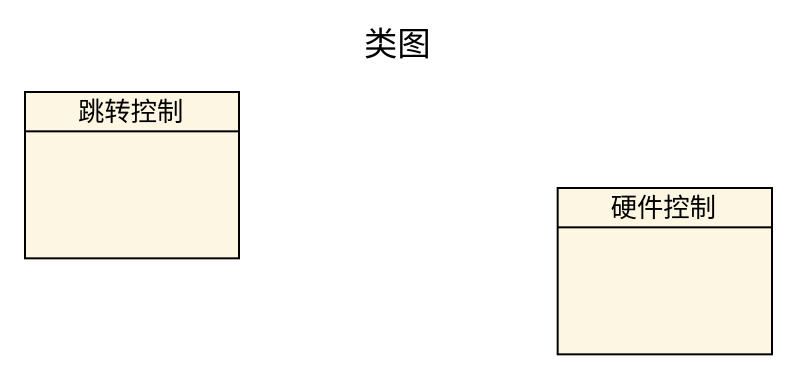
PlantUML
@startuml
title 类图
hide circle
hide empty members
class 跳转控制
class 硬件控制
@enduml
